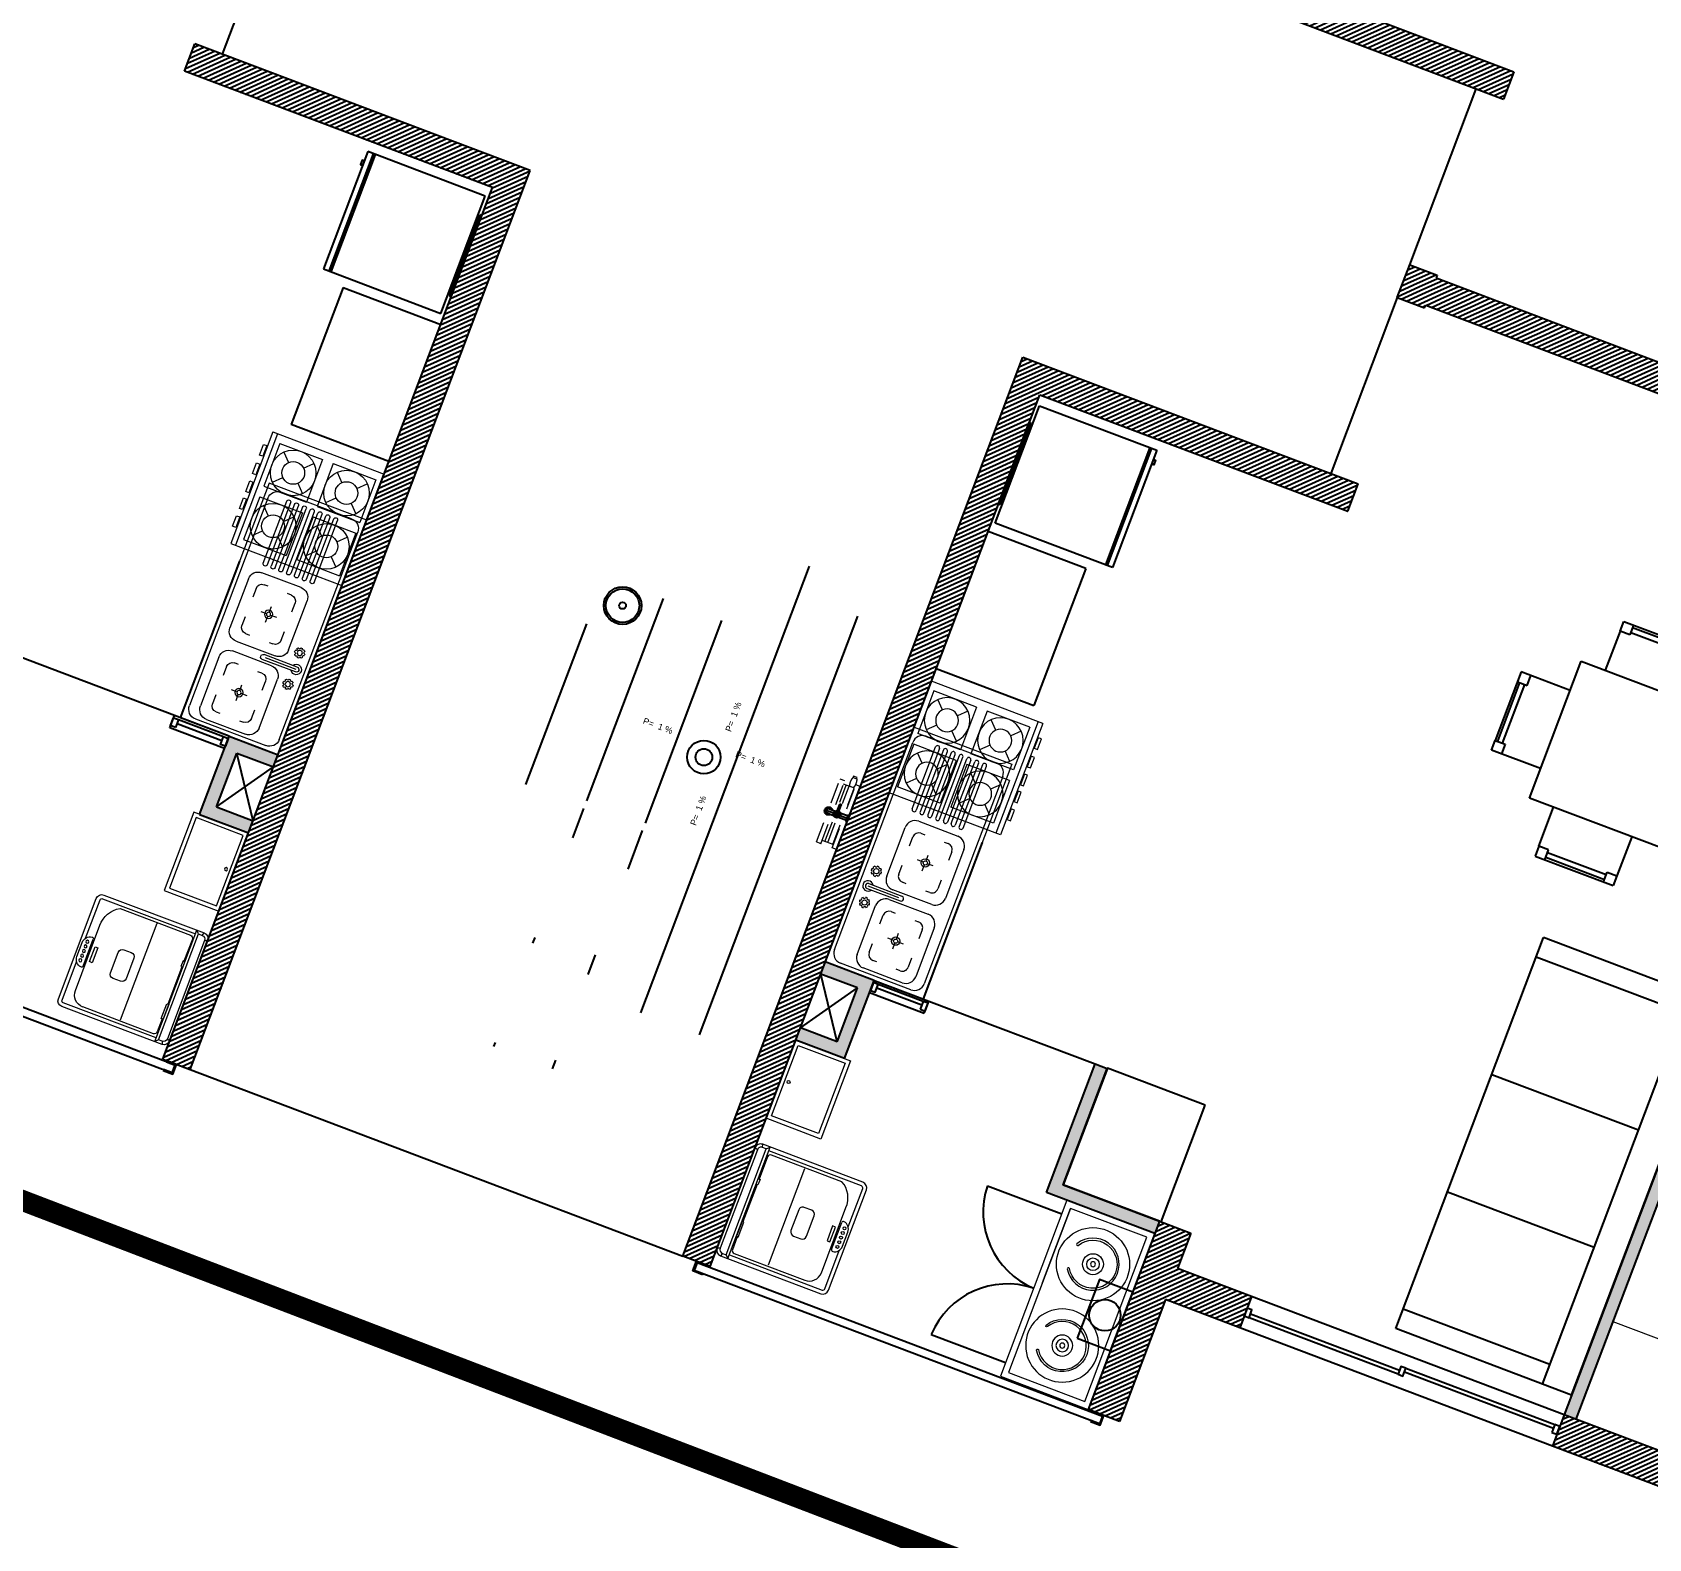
# Model space of a CAD drawing. Extents: x 0 to 346944, y 0 to 6285838.
# Drawn here: x 344150.58 to 344158.31, y 6284423 to 6284430.21 of the extents above; entities that cross this region are included whole.
import ezdxf

# ---------------------------------------------------------------- set-up
doc = ezdxf.new("R2010")
doc.units = 0
doc.header["$LTSCALE"] = 5
for name, pattern in [('DASHDOT', [1, 0.5, -0.25, 0, -0.25]), ('DASHDOTX2', [2, 1, -0.5, 0, -0.5]), ('HIDDEN2', [0.1875, 0.125, -0.0625])]:
    doc.linetypes.add(name, pattern=pattern)
for name, color, linetype in [('25', 2, 'Continuous'), ('PLANTA', 6, 'Continuous'), ('Prosan General Linea Oficial', 6, 'DASHDOTX2'), ('PUNTO-DE-INTERES', 254, 'Continuous')]:
    doc.layers.add(name, color=color, linetype=linetype)
doc.layers.add('76', color=76, linetype='Continuous', lineweight=5)
doc.layers.add('Muebles', color=8, linetype='Continuous', lineweight=15)
doc.styles.add('TITULO', font='', dxfattribs={"height": 0.04})
doc.styles.get('TITULO').set_extended_font_data('Arial Black')
pattern_1 = [(204.0585514, (1762.298906, 162.349461), (0.003883056714, -0.008697556873), [])]

# ---------------------------------------------------------------- blocks, each defined once
blk = doc.blocks.new('cama')
at = {"layer": 'Muebles'}
for p, q in [((42.7996, 33.3667), (42.7846, 33.3517)), ((43.6696, 33.3867), (43.6846, 33.4017)), ((43.6696, 33.3667), (43.6846, 33.3517)), ((42.7846, 32.3517), (43.6846, 33.1017)), ((42.7846, 33.1017), (43.6846, 33.1017)), ((42.9046, 32.1917), (43.6846, 33.1017)), ((42.7846, 32.3517), (42.9046, 32.1917)), ((42.7996, 31.4367), (42.7846, 31.4517)), ((42.7996, 31.4167), (42.7846, 31.4017))]:
    blk.add_line(p, q, dxfattribs=at)
for points in [[(42.7846, 33.4017), (42.0846, 33.4017), (42.0846, 32.9017), (42.7846, 32.9017)], [(42.7846, 33.4017), (43.6846, 33.4017), (43.6846, 33.3517), (42.7846, 33.3517)], [(42.7846, 31.4517), (43.6846, 31.4517), (43.6846, 33.3517), (42.7846, 33.3517)], [(42.7996, 33.3867), (43.6696, 33.3867), (43.6696, 33.3667), (42.7996, 33.3667)], [(42.7846, 31.4017), (43.6846, 31.4017), (43.6846, 31.4517), (42.7846, 31.4517)], [(42.7996, 31.4167), (43.6696, 31.4167), (43.6696, 31.4367), (42.7996, 31.4367)]]:
    blk.add_lwpolyline(points, close=True, dxfattribs=at)
blk = doc.blocks.new('Refrigeradora')
for p, q in [((0.02, 0.325), (0.67, 0.325)), ((0.02, -0.325), (0.02, 0.325)), ((0.63, 0.325), (0.63, -0.325)), ((0.64, 0.325), (0.64, -0.325)), ((0.67, 0.325), (0.67, -0.325)), ((0, -0.225), (0, 0.225)), ((0, 0.225), (0.01, 0.225)), ((0.01, -0.225), (0.01, 0.225)), ((0.01, 0.175), (0.02, 0.175)), ((0, -0.225), (0.01, -0.225)), ((0.01, -0.175), (0.02, -0.175)), ((0.67, -0.325), (0.02, -0.325))]:
    blk.add_line(p, q)
blk.add_lwpolyline([(0.67, 0.274), (0.682, 0.274), (0.682, 0.2485), (0.67, 0.2485)])
blk = doc.blocks.new('cocina')
at = {"layer": 'Muebles'}
for p, q in [((36.971, 32.0011), (36.971, 32.5711)), ((37.5404, 32.5711), (36.971, 32.5711)), ((37.5165, 32.0011), (37.5165, 32.5711)), ((37.5404, 32.0011), (37.5404, 32.5711)), ((37.2165, 32.5315), (36.9983, 32.5315)), ((36.9983, 32.3133), (36.9983, 32.5315)), ((37.0688, 32.461), (37.0303, 32.4996)), ((37.1845, 32.4996), (37.146, 32.461)), ((37.2165, 32.3133), (37.2165, 32.5315)), ((37.271, 32.3133), (37.271, 32.5315)), ((37.4892, 32.5315), (37.271, 32.5315)), ((37.3416, 32.461), (37.303, 32.4996)), ((37.4573, 32.4996), (37.4187, 32.461)), ((37.4892, 32.3133), (37.4892, 32.5315)), ((37.0688, 32.3839), (37.0303, 32.3453)), ((37.1845, 32.3453), (37.146, 32.3839)), ((37.3416, 32.3839), (37.303, 32.3453)), ((37.4573, 32.3453), (37.4187, 32.3839)), ((37.2165, 32.3133), (36.9983, 32.3133)), ((37.2165, 32.2588), (36.9983, 32.2588)), ((36.9983, 32.0406), (36.9983, 32.2588)), ((37.2165, 32.0406), (37.2165, 32.2588)), ((37.4892, 32.3133), (37.271, 32.3133)), ((37.271, 32.0406), (37.271, 32.2588)), ((37.4892, 32.2588), (37.271, 32.2588)), ((37.4892, 32.0406), (37.4892, 32.2588)), ((37.0688, 32.1883), (37.0303, 32.2268)), ((37.1845, 32.2268), (37.146, 32.1883)), ((37.3416, 32.1883), (37.303, 32.2268)), ((37.4573, 32.2268), (37.4187, 32.1883)), ((37.0688, 32.1111), (37.0303, 32.0726)), ((37.1845, 32.0726), (37.146, 32.1111)), ((37.3416, 32.1111), (37.303, 32.0726)), ((37.4573, 32.0726), (37.4187, 32.1111)), ((37.2165, 32.0406), (36.9983, 32.0406)), ((37.4892, 32.0406), (37.271, 32.0406)), ((37.5404, 32.0011), (36.971, 32.0011))]:
    blk.add_line(p, q, dxfattribs=at)
for points in [[(37.5609, 32.4373), (37.5447, 32.4373), (37.5447, 32.4913), (37.5609, 32.4913)], [(37.5609, 32.3455), (37.5447, 32.3455), (37.5447, 32.3995), (37.5609, 32.3995)], [(37.5609, 32.2591), (37.5447, 32.2591), (37.5447, 32.3131), (37.5609, 32.3131)], [(37.5609, 32.1672), (37.5447, 32.1672), (37.5447, 32.2213), (37.5609, 32.2213)], [(37.5609, 32.0727), (37.5447, 32.0727), (37.5447, 32.1267), (37.5609, 32.1267)]]:
    blk.add_lwpolyline(points, close=True, dxfattribs=at)
for centre, radius in [((37.1074, 32.4224), 0.1091), ((37.3801, 32.4224), 0.1091), ((37.1074, 32.4224), 0.0545), ((37.3801, 32.4224), 0.0545), ((37.1074, 32.1497), 0.1091), ((37.3801, 32.1497), 0.1091), ((37.1074, 32.1497), 0.0545), ((37.3801, 32.1497), 0.0545)]:
    blk.add_circle(centre, radius, dxfattribs=at)
blk = doc.blocks.new('GAS')
at = {"layer": 'Muebles', "elevation": -597.625}
blk.add_lwpolyline([(38.2517, 33.8996, 1), (38.2432, 33.9048, -3.596996), (38.2432, 34.0235, 1), (38.2517, 34.0287, 3.596996)], format="xyb", close=True, dxfattribs=at)
at = {"layer": 'Muebles'}
for radius in [0.175, 0.05, 0.03]:
    blk.add_circle((38.1447, 33.9642, -597.625), radius, dxfattribs=at)
blk = doc.blocks.new('nicho gas')
at = {"layer": 'Muebles'}
for q in [(38.3429, 34.1534), (38.3429, 33.3134)]:
    blk.add_line((38.3429, 33.7734), q, dxfattribs=at)
for points in [[(37.9229, 34.1834), (38.3729, 34.1834), (38.3729, 33.2834), (37.9229, 33.2834)], [(37.9529, 34.1534), (38.3429, 34.1534), (38.3429, 33.3134), (37.9529, 33.3134)]]:
    blk.add_lwpolyline(points, close=True, dxfattribs=at)
for centre in [(38.1479, 33.9414), (38.1479, 33.5254)]:
    blk.add_circle(centre, 0.012, dxfattribs=at)
at = {"layer": 'Muebles', "xscale": -1, "rotation": 180}
blk.add_blockref('GAS', (0.0032, 67.9055, 597.625), dxfattribs=at)
at = {"layer": 'Muebles'}
blk.add_blockref('GAS', (0.0032, -0.4387, 597.625), dxfattribs=at)
blk = doc.blocks.new('lavadora')
at = {"layer": 'Muebles'}
for p, q in [((3364.2602, 1647.8095), (3364.2602, 1647.2965)), ((3364.2792, 1647.8095), (3364.2792, 1647.6126)), ((3364.8017, 1647.838), (3364.2887, 1647.838)), ((3364.7637, 1647.819), (3364.2887, 1647.819)), ((3364.7447, 1647.8047), (3364.3837, 1647.8047)), ((3364.5728, 1647.306), (3364.5728, 1647.8)), ((3364.7637, 1647.838), (3364.7637, 1647.268)), ((3364.7779, 1647.8237), (3364.7637, 1647.838)), ((3364.7779, 1647.8237), (3364.7779, 1647.2822)), ((3364.7969, 1647.8237), (3364.7779, 1647.8237)), ((3364.7969, 1647.8237), (3364.8017, 1647.838)), ((3364.8159, 1647.8047), (3364.8302, 1647.8095)), ((3364.8159, 1647.3012), (3364.8159, 1647.8047)), ((3364.8302, 1647.2965), (3364.8302, 1647.8095)), ((3364.3219, 1647.743), (3364.3219, 1647.4102)), ((3364.7542, 1647.724), (3364.7542, 1647.6477)), ((3364.7637, 1647.724), (3364.7542, 1647.724)), ((3364.7589, 1647.724), (3364.7589, 1647.7905)), ((3364.7637, 1647.6477), (3364.7637, 1647.724)), ((3364.7542, 1647.6477), (3364.7637, 1647.6477)), ((3364.7589, 1647.4577), (3364.7589, 1647.6477)), ((3364.2716, 1647.5888), (3364.2716, 1647.5166)), ((3364.3153, 1647.6218), (3364.3153, 1647.4837)), ((3364.3362, 1647.5907), (3364.3362, 1647.5147)), ((3364.3504, 1647.5907), (3364.3362, 1647.5907)), ((3364.3504, 1647.5147), (3364.3504, 1647.5907)), ((3364.4497, 1647.605), (3364.4497, 1647.5005)), ((3364.5086, 1647.6259), (3364.4706, 1647.6259)), ((3364.5295, 1647.5005), (3364.5295, 1647.605)), ((3364.2792, 1647.4929), (3364.2792, 1647.2965)), ((3364.3362, 1647.5147), (3364.3504, 1647.5147)), ((3364.4706, 1647.4796), (3364.5086, 1647.4796)), ((3364.7542, 1647.4292), (3364.7542, 1647.4577)), ((3364.7542, 1647.4577), (3364.7637, 1647.4577)), ((3364.7637, 1647.4292), (3364.7542, 1647.4292)), ((3364.7589, 1647.3155), (3364.7589, 1647.4292)), ((3364.7637, 1647.4577), (3364.7637, 1647.4292)), ((3364.2887, 1647.287), (3364.7637, 1647.287)), ((3364.2887, 1647.268), (3364.8017, 1647.268)), ((3364.3837, 1647.3012), (3364.7447, 1647.3012)), ((3364.7779, 1647.2822), (3364.7637, 1647.268)), ((3364.7779, 1647.2822), (3364.7969, 1647.2822)), ((3364.7969, 1647.2822), (3364.8017, 1647.268)), ((3364.8159, 1647.3012), (3364.8302, 1647.2965))]:
    blk.add_line(p, q, dxfattribs=at)
for centre in [(3364.2934, 1647.6002), (3364.2934, 1647.5765), (3364.2934, 1647.5527), (3364.2934, 1647.529), (3364.2934, 1647.5052)]:
    blk.add_circle(centre, 0.00713, dxfattribs=at)
for centre, radius, start, end in [((3364.2887, 1647.8095), 0.0285, 90, 180), ((3364.2887, 1647.8095), 0.0095, 90, 180), ((3364.3837, 1647.743), 0.0618, 90, 180), ((3364.7447, 1647.7905), 0.0143, 0, 90), ((3364.7969, 1647.8047), 0.019, 0, 90), ((3364.8017, 1647.8095), 0.0285, 0, 90), ((3364.3124, 1647.5888), 0.0408, 98.21321, 180), ((3364.3077, 1647.6218), 0.0076, 0, 98.21321), ((3364.4706, 1647.605), 0.0209, 90, 180), ((3364.5086, 1647.605), 0.0209, 0, 90), ((3364.3124, 1647.5166), 0.0408, 180, 261.78679), ((3364.3077, 1647.4837), 0.0076, 261.78679, 0), ((3364.4706, 1647.5005), 0.0209, 180, 270), ((3364.5086, 1647.5005), 0.0209, 270, 0), ((3364.4393, 1647.4048), 0.1176, 177.32053, 241.72975), ((3364.2887, 1647.2965), 0.0285, 180, 270), ((3364.2887, 1647.2965), 0.0095, 180, 270), ((3364.7447, 1647.3155), 0.0143, 270, 0), ((3364.7969, 1647.3012), 0.019, 270, 0), ((3364.8017, 1647.2965), 0.0285, 270, 0)]:
    blk.add_arc(centre, radius, start, end, dxfattribs=at)
blk = doc.blocks.new('lavamopa')
at = {"layer": 'Muebles', "elevation": 601.4878}
for points in [[(39.4163, 32.9535), (39.8163, 32.9535), (39.8163, 32.6735), (39.4163, 32.6735)], [(39.4363, 32.9335), (39.7963, 32.9335), (39.7963, 32.6935), (39.4363, 32.6935)]]:
    blk.add_lwpolyline(points, close=True, dxfattribs=at)
at = {"layer": 'Muebles'}
blk.add_circle((39.6163, 32.7124, 601.4878), 0.00735, dxfattribs=at)
blk = doc.blocks.new('Lava Plato')
at = {"layer": 'Muebles'}
for p, q in [((3364.3268, 1648.6459), (3364.6868, 1648.6459)), ((3364.2768, 1647.5359), (3364.2768, 1648.5959)), ((3364.3868, 1648.2975), (3364.3868, 1648.614)), ((3364.4068, 1648.614), (3364.4068, 1648.2975)), ((3364.4268, 1648.614), (3364.4268, 1648.2975)), ((3364.4468, 1648.2975), (3364.4468, 1648.614)), ((3364.4668, 1648.614), (3364.4668, 1648.2975)), ((3364.4868, 1648.2975), (3364.4868, 1648.614)), ((3364.5068, 1648.614), (3364.5068, 1648.2975)), ((3364.5268, 1648.2975), (3364.5268, 1648.614)), ((3364.5468, 1648.2975), (3364.5468, 1648.614)), ((3364.5668, 1648.614), (3364.5668, 1648.2975)), ((3364.5868, 1648.2975), (3364.5868, 1648.614)), ((3364.6068, 1648.614), (3364.6068, 1648.2975)), ((3364.6268, 1648.614), (3364.6268, 1648.2975)), ((3364.6468, 1648.2975), (3364.6468, 1648.614)), ((3364.7368, 1648.5959), (3364.7368, 1647.5359)), ((3364.3868, 1647.9527), (3364.3868, 1648.2027)), ((3364.4368, 1648.2527), (3364.6368, 1648.2527)), ((3364.4668, 1648.2027), (3364.4868, 1648.2027)), ((3364.5868, 1648.2027), (3364.6068, 1648.2027)), ((3364.6868, 1648.2027), (3364.6868, 1647.9527)), ((3364.4368, 1648.1277), (3364.4368, 1648.1727)), ((3364.5368, 1648.0877), (3364.5368, 1648.1177)), ((3364.6368, 1648.1727), (3364.6368, 1648.1277)), ((3364.4368, 1647.9827), (3364.4368, 1648.0277)), ((3364.5268, 1648.0777), (3364.4968, 1648.0777)), ((3364.5368, 1648.0377), (3364.5368, 1648.0677)), ((3364.5768, 1648.0777), (3364.5468, 1648.0777)), ((3364.6368, 1648.0277), (3364.6368, 1647.9827)), ((3364.4868, 1647.9527), (3364.4668, 1647.9527)), ((3364.6068, 1647.9527), (3364.5868, 1647.9527)), ((3364.3193, 1647.8902), (3364.4886, 1647.8902)), ((3364.3193, 1647.8777), (3364.4761, 1647.8777)), ((3364.6368, 1647.9027), (3364.4368, 1647.9027)), ((3364.3193, 1647.8652), (3364.4886, 1647.8652)), ((3364.3868, 1647.5527), (3364.3868, 1647.8027)), ((3364.4368, 1647.8527), (3364.6368, 1647.8527)), ((3364.4668, 1647.8027), (3364.4868, 1647.8027)), ((3364.5868, 1647.8027), (3364.6068, 1647.8027)), ((3364.6868, 1647.8027), (3364.6868, 1647.5527)), ((3364.4368, 1647.7277), (3364.4368, 1647.7727)), ((3364.5368, 1647.6877), (3364.5368, 1647.7177)), ((3364.6368, 1647.7727), (3364.6368, 1647.7277)), ((3364.5268, 1647.6777), (3364.4968, 1647.6777)), ((3364.5368, 1647.6377), (3364.5368, 1647.6677)), ((3364.5768, 1647.6777), (3364.5468, 1647.6777)), ((3364.4368, 1647.5827), (3364.4368, 1647.6277)), ((3364.6368, 1647.6277), (3364.6368, 1647.5827)), ((3364.6868, 1647.4859), (3364.3268, 1647.4859)), ((3364.6368, 1647.5027), (3364.4368, 1647.5027)), ((3364.4868, 1647.5527), (3364.4668, 1647.5527)), ((3364.6068, 1647.5527), (3364.5868, 1647.5527))]:
    blk.add_line(p, q, dxfattribs=at)
blk.add_lwpolyline([(3364.2568, 1648.6659), (3364.7568, 1648.6659), (3364.7568, 1647.4659), (3364.2568, 1647.4659)], close=True, dxfattribs=at)
for centre, radius in [((3364.5368, 1648.0777), 0.02), ((3364.5368, 1648.0777), 0.01), ((3364.3318, 1647.9577), 0.0125), ((3364.3318, 1647.7977), 0.0125), ((3364.5368, 1647.6777), 0.02), ((3364.5368, 1647.6777), 0.01)]:
    blk.add_circle(centre, radius, dxfattribs=at)
for centre, radius, start, end in [((3364.3268, 1648.5959), 0.05, 90, 180), ((3364.6868, 1648.5959), 0.05, 0, 90), ((3364.3968, 1648.614), 0.01, 90, 180), ((3364.3968, 1648.614), 0.01, 0, 90), ((3364.4368, 1648.614), 0.01, 90, 180), ((3364.4368, 1648.614), 0.01, 0, 90), ((3364.4768, 1648.614), 0.01, 90, 180), ((3364.4768, 1648.614), 0.01, 0, 90), ((3364.5168, 1648.614), 0.01, 90, 180), ((3364.5168, 1648.614), 0.01, 0, 90), ((3364.5568, 1648.614), 0.01, 90, 180), ((3364.5568, 1648.614), 0.01, 0, 90), ((3364.5968, 1648.614), 0.01, 90, 180), ((3364.5968, 1648.614), 0.01, 0, 90), ((3364.6368, 1648.614), 0.01, 90, 180), ((3364.6368, 1648.614), 0.01, 0, 90), ((3364.3968, 1648.2975), 0.01, 180, 270), ((3364.3968, 1648.2975), 0.01, 270, 0), ((3364.4368, 1648.2975), 0.01, 180, 270), ((3364.4368, 1648.2975), 0.01, 270, 0), ((3364.4768, 1648.2975), 0.01, 180, 270), ((3364.4768, 1648.2975), 0.01, 270, 0), ((3364.5168, 1648.2975), 0.01, 180, 270), ((3364.5168, 1648.2975), 0.01, 270, 0), ((3364.5568, 1648.2975), 0.01, 180, 270), ((3364.5568, 1648.2975), 0.01, 270, 0), ((3364.5968, 1648.2975), 0.01, 180, 270), ((3364.5968, 1648.2975), 0.01, 270, 0), ((3364.6368, 1648.2975), 0.01, 180, 270), ((3364.6368, 1648.2975), 0.01, 270, 0), ((3364.4368, 1648.2027), 0.05, 90, 180), ((3364.4668, 1648.1727), 0.03, 90, 180), ((3364.6068, 1648.1727), 0.03, 0, 90), ((3364.6368, 1648.2027), 0.05, 0, 90), ((3364.3318, 1647.9577), 0.025, 170.79311, 189.2069), ((3364.3078, 1647.9677), 0.00598, 263.5191, 51.4809), ((3364.3078, 1647.9478), 0.00598, 308.5191, 96.4809), ((3364.3318, 1647.9577), 0.025, 125.79311, 144.2069), ((3364.3218, 1647.9817), 0.00598, 218.5191, 6.4809), ((3364.3318, 1647.9577), 0.025, 80.79311, 99.2069), ((3364.3417, 1647.9817), 0.00598, 173.5191, 321.4809), ((3364.3318, 1647.9577), 0.025, 35.79311, 54.2069), ((3364.3558, 1647.9677), 0.00598, 128.5191, 276.4809), ((3364.3558, 1647.9478), 0.00598, 83.5191, 231.4809), ((3364.3318, 1647.9577), 0.025, 350.79311, 9.2069), ((3364.4368, 1647.9527), 0.05, 180, 270), ((3364.4668, 1647.9827), 0.03, 180, 270), ((3364.6068, 1647.9827), 0.03, 270, 0), ((3364.6368, 1647.9527), 0.05, 270, 0), ((3364.3193, 1647.8777), 0.025, 30, 330), ((3364.3193, 1647.8777), 0.0125, 90, 270), ((3364.3318, 1647.9577), 0.025, 215.79311, 234.2069), ((3364.3218, 1647.9337), 0.00598, 353.5191, 141.4809), ((3364.3318, 1647.9577), 0.025, 260.79311, 279.2069), ((3364.3417, 1647.9337), 0.00598, 38.5191, 186.4809), ((3364.3318, 1647.9577), 0.025, 305.79311, 324.2069), ((3364.4886, 1647.8777), 0.0125, 270, 90), ((3364.3318, 1647.7977), 0.025, 170.79311, 189.2069), ((3364.3078, 1647.8077), 0.00598, 263.5191, 51.4809), ((3364.3078, 1647.7878), 0.00598, 308.5191, 96.4809), ((3364.3318, 1647.7977), 0.025, 125.79311, 144.2069), ((3364.3218, 1647.8217), 0.00598, 218.5191, 6.4809), ((3364.3318, 1647.7977), 0.025, 80.79311, 99.2069), ((3364.3417, 1647.8217), 0.00598, 173.5191, 321.4809), ((3364.3318, 1647.7977), 0.025, 35.79311, 54.2069), ((3364.3558, 1647.8077), 0.00598, 128.5191, 276.4809), ((3364.3558, 1647.7878), 0.00598, 83.5191, 231.4809), ((3364.3318, 1647.7977), 0.025, 350.79311, 9.2069), ((3364.4368, 1647.8027), 0.05, 90, 180), ((3364.4668, 1647.7727), 0.03, 90, 180), ((3364.6068, 1647.7727), 0.03, 0, 90), ((3364.6368, 1647.8027), 0.05, 0, 90), ((3364.3318, 1647.7977), 0.025, 215.79311, 234.2069), ((3364.3218, 1647.7737), 0.00598, 353.5191, 141.4809), ((3364.3318, 1647.7977), 0.025, 260.79311, 279.2069), ((3364.3417, 1647.7737), 0.00598, 38.5191, 186.4809), ((3364.3318, 1647.7977), 0.025, 305.79311, 324.2069), ((3364.4668, 1647.5827), 0.03, 180, 270), ((3364.6068, 1647.5827), 0.03, 270, 0), ((3364.3268, 1647.5359), 0.05, 180, 270), ((3364.4368, 1647.5527), 0.05, 180, 270), ((3364.6368, 1647.5527), 0.05, 270, 0), ((3364.6868, 1647.5359), 0.05, 270, 0)]:
    blk.add_arc(centre, radius, start, end, dxfattribs=at)
blk = doc.blocks.new('L')
at = {"color": 8}
for p, q in [((-0.1074, 0), (-0.07, 0)), ((-0.0961, 0.0113), (-0.0656, 0.0113)), ((-0.0532, 0), (-0.0658, 0)), ((-0.0569, 0.0027), (-0.0569, -0.048)), ((-0.0532, 0.0065), (-0.0532, 0.0065)), ((-0.0532, 0), (-0.0405, 0)), ((-0.0494, 0.0027), (-0.0494, -0.048)), ((-0.0407, 0.0113), (0, 0.0113)), ((-0.0364, 0), (0, 0)), ((0, 0), (0, 0.019)), ((0, 0.019), (0.0049, 0.019)), ((0, 0), (0, -0.019)), ((0.0049, 0.019), (0.0049, 0)), ((0.0049, -0.019), (0.0049, 0)), ((-0.0961, -0.0113), (-0.0656, -0.0113)), ((-0.0532, -0.0518), (-0.0532, -0.0518)), ((-0.0407, -0.0113), (0, -0.0113)), ((0, -0.019), (0.0049, -0.019))]:
    blk.add_line(p, q, dxfattribs=at)
for centre, radius, start, end in [((-0.0961, 0), 0.0189, 36.8699, 323.1301), ((-0.0961, 0), 0.0151, 48.59038, 311.40962), ((-0.0961, 0), 0.0113, 90, 270), ((-0.0532, 0), 0.0168, 282.97815, 257.02185), ((-0.0532, 0), 0.0117, 288.77171, 251.22829), ((-0.0532, 0.0027), 0.00377, 90, 180), ((-0.0532, 0.0027), 0.00377, 360, 90), ((-0.0532, -0.048), 0.00377, 180, 270), ((-0.0532, -0.048), 0.00377, 270, 360)]:
    blk.add_arc(centre, radius, start, end, dxfattribs=at)
blk = doc.blocks.new('A$C06A264A9')
at = {"layer": '76', "color": 8, "linetype": 'HIDDEN2', "ltscale": 0.01}
for p, q in [((0.0299, 0.1027), (0.0299, 0.0799)), ((0.0299, 0.0799), (0.352, 0.0799)), ((0.047, 0.0799), (0.047, 0.0228)), ((0.047, 0.078), (0.3349, 0.078)), ((0.3349, 0.0799), (0.3349, 0.0228)), ((0.3349, 0.0793), (0.3349, 0.0624)), ((0.352, 0.1027), (0.352, 0.0799)), ((0.0299, 0.0228), (0.0299, 0)), ((0.0299, 0.0228), (0.352, 0.0228)), ((0.0299, 0), (0.352, 0)), ((0.047, 0.0513), (0.3349, 0.0513)), ((0.047, 0.0371), (0.3349, 0.0371)), ((0.352, 0.0228), (0.352, 0)), ((0.3796, 0.0736), (0.3796, 0.0546))]:
    blk.add_line(p, q, dxfattribs=at)
for points in [[(0.3349, 0.0727, -0.032394), (0.3374, 0.074, -0.061522), (0.3462, 0.0769, -0.047795), (0.3581, 0.078, -0.047795)], [(0.3581, 0.078, -0.047795), (0.3699, 0.0769, -0.061522), (0.3787, 0.074, -0.014601), (0.3798, 0.0735, -0.183437)], [(0.3785, 0.0546, -0.059976), (0.3699, 0.0519, -0.047795), (0.3581, 0.0507, -0.047795), (0.3462, 0.0519, -0.061522), (0.3374, 0.0547, -0.025874), (0.3349, 0.0558, -0.183437)]]:
    blk.add_lwpolyline(points, format="xyb", dxfattribs=at)
blk.add_lwpolyline([(0.3798, 0.0735), (0.3877, 0.0735), (0.3877, 0.0546), (0.3785, 0.0546)], dxfattribs=at)
at = {"layer": '25', "color": 8, "rotation": 89.99999923757012}
blk.add_blockref('L', (0.1891, 0.0978), dxfattribs=at)
blk = doc.blocks.new('PLANTA 2')
at = {"layer": 'PUNTO-DE-INTERES'}
h = blk.add_hatch(dxfattribs=at)
h.set_pattern_fill('LINE', color=256, scale=0.003, angle=204.0586)
h.set_pattern_definition(pattern_1)
h.paths.add_polyline_path([(-17.2802, -2.1525), (-18.1018, -4.2993), (-17.3006, -4.6059), (-17.2756, -4.5405), (-18.0114, -4.259), (-17.2148, -2.1775)])
h.paths.add_polyline_path([(-16.2366, -2.5518), (-16.3479, -2.8425), (-16.1709, -2.9102), (-16.1995, -2.9849), (-16.3765, -2.9172), (-16.4087, -3.0013), (-16.4834, -2.9727), (-16.3114, -2.5232)])
h.paths.add_polyline_path([(-15.4237, -3.1961), (-15.1155, -3.3141), (-15.1441, -3.3888), (-15.4523, -3.2708)])
h.paths.add_polyline_path([(-14.6486, -3.4928), (-14.317, -3.6196), (-14.3456, -3.6944), (-14.6772, -3.5675)])
h.paths.add_polyline_path([(-12.2764, -4.4006), (-12.3797, -4.4468), (-12.8838, -5.764), (-12.8091, -5.7926)])
h.paths.add_polyline_path([(-13.3603, -4.0714), (-13.3317, -3.9967), (-13.8501, -3.7984), (-13.8786, -3.8731)])
h.paths.add_polyline_path([(-12.5846, -4.2826), (-12.6131, -4.3574), (-12.3797, -4.4467), (-12.2766, -4.4005)])
h.paths.add_polyline_path([(-17.5418, -5.0404), (-12.8777, -6.8253), (-12.4956, -5.8269), (-12.5703, -5.7983), (-12.9399, -6.764), (-17.4639, -5.0327), (-17.4614, -5.0262), (-17.5268, -5.0012)])
h = blk.add_hatch(dxfattribs=at)
h.set_pattern_fill('LINE', color=256, scale=0.003, angle=384.0586)
h.set_pattern_definition([(24.0585514, (-1774.248965, -181.283302), (-0.003883056714, 0.008697556873), [])])
h.paths.add_polyline_path([(-20.4518, -6.9148), (-19.6303, -4.768), (-20.4315, -4.4614), (-20.4565, -4.5267), (-19.7207, -4.8083), (-20.5172, -6.8898)])
h.paths.add_polyline_path([(-21.4954, -6.5155), (-21.3842, -6.2248), (-21.5611, -6.1571), (-21.5325, -6.0824), (-21.3556, -6.1501), (-21.3234, -6.066), (-21.2487, -6.0946), (-21.4207, -6.5441)])
h.paths.add_polyline_path([(-22.3083, -5.8712), (-22.6165, -5.7532), (-22.5879, -5.6785), (-22.2797, -5.7965)])
h.paths.add_polyline_path([(-23.0835, -5.5745), (-23.415, -5.4476), (-23.3864, -5.3729), (-23.0549, -5.4998)])
h.paths.add_polyline_path([(-23.882, -5.2689), (-24.9887, -4.8454), (-24.9601, -4.7707), (-23.8534, -5.1942)])
h.paths.add_polyline_path([(-25.277, -4.1997), (-25.2023, -4.2283), (-24.8483, -3.3032), (-24.923, -3.2746)])
h.paths.add_polyline_path([(-20.1902, -4.0269), (-24.8543, -2.242), (-25.2364, -3.2403), (-25.1617, -3.2689), (-24.7921, -2.3032), (-20.2681, -4.0345), (-20.2706, -4.0411), (-20.2052, -4.0661)])
h = blk.add_hatch(dxfattribs=at)
h.set_pattern_fill('JIS_STN_2.5', color=256, scale=0.0075, angle=339.0586)
h.set_pattern_definition([(24.0585514, (-1774.248965, -181.283302), (-0.00764381243, 0.01712117495), []), (24.0585514, (-1774.236602, -181.288034), (-0.00764381243, 0.01712117495), [0.009, -0.00375])])
h.paths.add_polyline_path([(-20.3104, -6.3493), (-20.4271, -6.3047), (-20.3556, -6.1179), (-20.2389, -6.1626), (-20.2501, -6.1917), (-20.3376, -6.1582), (-20.3868, -6.2866), (-20.2992, -6.3202)])
h.paths.add_polyline_path([(-20.9125, -5.9048), (-21.0188, -6.1826), (-21.2487, -6.0946), (-21.2598, -6.1238), (-21.0008, -6.2229), (-20.8833, -5.9159)])
h.paths.add_polyline_path([(-21.6108, -3.9645), (-21.5827, -3.9753), (-22.2797, -5.7965), (-22.3077, -5.7857)])
h.paths.add_polyline_path([(-21.9647, -3.8403), (-22.3897, -3.6777), (-22.5005, -3.9672), (-22.2203, -4.0744), (-22.399, -4.5414), (-22.6792, -4.4342), (-23.0829, -5.4891), (-23.0549, -5.4998), (-22.6619, -4.4729), (-22.3817, -4.5802), (-22.1816, -4.0572), (-22.4617, -3.9499), (-22.3724, -3.7164), (-21.9755, -3.8683)])
h.paths.add_polyline_path([(-24.1383, -5.0852), (-23.4451, -3.2738), (-22.7633, -3.5347), (-22.774, -3.5627), (-23.4278, -3.3126), (-24.1102, -5.0959)])
h.paths.add_polyline_path([(-24.8594, -3.3324), (-24.5781, -3.4401), (-24.4351, -3.0666), (-23.8806, -3.2788), (-23.9878, -3.559), (-23.9598, -3.5697), (-23.8414, -3.2603), (-24.4531, -3.0262), (-24.5961, -3.3997), (-24.8483, -3.3032)])
h.paths.add_polyline_path([(-24.5411, -2.3993), (-24.5657, -2.4635), (-24.8167, -2.3674), (-24.8279, -2.3966), (-24.5477, -2.5039), (-24.512, -2.4105)])
h.paths.add_polyline_path([(-23.7354, -2.8993), (-23.7074, -2.91), (-23.6434, -2.7429), (-23.6714, -2.7321)])
h = blk.add_hatch(dxfattribs=at)
h.set_pattern_fill('LINE', color=256, scale=0.003, angle=204.0586)
h.set_pattern_definition(pattern_1)
h.paths.add_polyline_path([(-19.2751, -7.3652), (-18.4535, -5.2183), (-17.6523, -5.5249), (-17.6773, -5.5903), (-18.4131, -5.3087), (-19.2097, -7.3902)])
h.paths.add_polyline_path([(-18.2315, -7.7645), (-18.1203, -7.4739), (-17.9433, -7.5416), (-17.9147, -7.4669), (-18.0917, -7.3992), (-18.0595, -7.3151), (-18.1342, -7.2865), (-18.3062, -7.7359)])
h.paths.add_polyline_path([(-17.1962, -7.8275), (-16.888, -7.9455), (-16.8594, -7.8708), (-17.1676, -7.7528)])
h.paths.add_polyline_path([(-16.421, -8.1242), (-16.0894, -8.2511), (-16.0608, -8.1764), (-16.3924, -8.0495)])
h.paths.add_polyline_path([(-14.0488, -9.032), (-14.0949, -8.9286), (-13.5908, -7.6114), (-13.516, -7.64)])
h.paths.add_polyline_path([(-15.0755, -8.5534), (-15.1041, -8.6282), (-15.6225, -8.4298), (-15.5939, -8.3551)])
h.paths.add_polyline_path([(-14.357, -8.9141), (-14.3284, -8.8394), (-14.0949, -8.9287), (-14.049, -9.032)])
h.paths.add_polyline_path([(-17.5418, -5.0404), (-12.8777, -6.8253), (-13.2598, -7.8237), (-13.3345, -7.7951), (-12.9649, -6.8294), (-17.4889, -5.0981), (-17.4914, -5.1046), (-17.5568, -5.0796)])
h = blk.add_hatch(dxfattribs=at)
h.set_pattern_fill('JIS_STN_2.5', color=256, scale=0.0075, angle=159.0586)
h.set_pattern_definition([(204.0585514, (1762.298906, 162.349461), (0.00764381243, -0.01712117495), []), (204.0585514, (1762.286543, 162.354192), (0.00764381243, -0.01712117495), [0.009, -0.00375])])
h.paths.add_polyline_path([(-19.0029, -6.8497), (-18.8861, -6.8944), (-18.8146, -6.7076), (-18.9314, -6.6629), (-18.9425, -6.6921), (-18.855, -6.7256), (-18.9041, -6.854), (-18.9917, -6.8205)])
h.paths.add_polyline_path([(-18.2578, -6.9207), (-18.3641, -7.1985), (-18.1342, -7.2865), (-18.1454, -7.3157), (-18.4044, -7.2165), (-18.287, -6.9095)])
h.paths.add_polyline_path([(-16.4426, -5.9424), (-16.4706, -5.9316), (-17.1676, -7.7528), (-17.1396, -7.7636)])
h.paths.add_polyline_path([(-16.0961, -6.0862), (-15.6712, -6.2488), (-15.782, -6.5383), (-16.0622, -6.4311), (-16.2409, -6.8981), (-15.9607, -7.0053), (-16.3644, -8.0602), (-16.3924, -8.0495), (-15.9994, -7.0226), (-16.2796, -6.9154), (-16.0795, -6.3924), (-15.7993, -6.4996), (-15.7099, -6.2661), (-16.1068, -6.1142)])
h.paths.add_polyline_path([(-15.309, -8.4641), (-14.6158, -6.6527), (-15.2976, -6.3918), (-15.3083, -6.4198), (-14.6546, -6.67), (-15.337, -8.4534)])
h.paths.add_polyline_path([(-13.6019, -7.6406), (-13.8833, -7.5329), (-13.7403, -7.1594), (-14.2948, -6.9472), (-14.4021, -7.2274), (-14.4301, -7.2166), (-14.3117, -6.9072), (-13.7, -7.1413), (-13.8429, -7.5149), (-13.5908, -7.6114)])
h.paths.add_polyline_path([(-13.2159, -6.7334), (-13.2405, -6.7976), (-12.9895, -6.8936), (-13.0007, -6.9228), (-13.2809, -6.8156), (-13.2451, -6.7222)])
h.paths.add_polyline_path([(-14.1496, -6.5677), (-14.1777, -6.557), (-14.1137, -6.3898), (-14.0856, -6.4005)])
for p, q in [((-20.2052, -4.0661), (-20.3661, -4.4864)), ((-18.0114, -4.259), (-17.2756, -4.5405)), ((-18.1018, -4.2993), (-17.3006, -4.6059)), ((-20.4565, -4.5267), (-20.4315, -4.4614)), ((-19.6303, -4.768), (-20.4315, -4.4614)), ((-19.7207, -4.8083), (-20.4565, -4.5267)), ((-17.2756, -4.5405), (-17.3006, -4.6059)), ((-17.5268, -5.0012), (-17.366, -4.5809)), ((-20.4518, -6.9148), (-19.6303, -4.768)), ((-20.5172, -6.8898), (-19.7207, -4.8083)), ((-17.5568, -5.0796), (-17.5268, -5.0012)), ((-17.5268, -5.0012), (-17.4614, -5.0262)), ((-17.4614, -5.0262), (-17.4639, -5.0327)), ((-17.4639, -5.0327), (-12.9399, -6.764)), ((-17.5568, -5.0796), (-17.7177, -5.4999)), ((-17.5568, -5.0796), (-17.4914, -5.1046)), ((-17.4914, -5.1046), (-17.4889, -5.0981)), ((-17.4889, -5.0981), (-12.9649, -6.8294)), ((-19.2751, -7.3652), (-18.4535, -5.2183)), ((-18.4535, -5.2183), (-17.6523, -5.5249)), ((-19.2097, -7.3902), (-18.4131, -5.3087)), ((-18.4131, -5.3087), (-17.6773, -5.5903)), ((-17.6773, -5.5903), (-17.6523, -5.5249)), ((-19.3734, -6.7829), (-18.9653, -5.7163)), ((-19.5006, -6.2757), (-19.3156, -5.7924)), ((-19.2333, -6.8365), (-18.8507, -5.8365)), ((-19.646, -6.2361), (-19.4991, -5.8521)), ((-19.3605, -6.3293), (-19.1755, -5.846)), ((-17.0268, -5.8794), (-17.0178, -5.8561)), ((-17.0178, -5.8561), (-16.8544, -5.9186)), ((-16.9945, -5.865), (-17.0034, -5.8883)), ((-16.9967, -5.8708), (-16.8566, -5.9244)), ((-20.4864, -6.0678), (-20.8833, -5.9159)), ((-17.0268, -5.8794), (-17.0625, -5.9728)), ((-17.0034, -5.8883), (-17.0268, -5.8794)), ((-17.0012, -5.8825), (-16.8611, -5.9361)), ((-17.2454, -6.2776), (-17.1203, -5.9507)), ((-16.4706, -5.9316), (-17.1676, -7.7528)), ((-16.4426, -5.9424), (-17.1396, -7.7636)), ((-17.1203, -5.9507), (-16.56, -6.1651)), ((-17.2639, -5.976), (-17.3264, -6.1395)), ((-17.1471, -6.0207), (-17.2639, -5.976)), ((-17.2495, -6.0083), (-17.2405, -5.985)), ((-17.3206, -6.1417), (-17.267, -6.0016)), ((-17.3089, -6.1462), (-17.2553, -6.0061)), ((-17.2728, -5.9994), (-17.2495, -6.0083)), ((-20.4976, -6.097), (-20.4864, -6.0678)), ((-20.3556, -6.1179), (-20.4864, -6.0678)), ((-20.3668, -6.1471), (-20.4976, -6.097)), ((-20.4271, -6.3047), (-20.3556, -6.1179)), ((-20.3556, -6.1179), (-20.2389, -6.1626)), ((-17.3354, -6.1628), (-17.3264, -6.1395)), ((-17.3264, -6.1395), (-17.3031, -6.1484)), ((-17.3031, -6.1484), (-17.312, -6.1718)), ((-20.3868, -6.2866), (-20.3376, -6.1582)), ((-20.3376, -6.1582), (-20.2501, -6.1917)), ((-20.2992, -6.3202), (-20.3376, -6.1582)), ((-17.2186, -6.2075), (-17.3354, -6.1628)), ((-20.3868, -6.2866), (-20.2501, -6.1917)), ((-20.3868, -6.2866), (-20.2992, -6.3202)), ((-19.5345, -6.3644), (-19.5075, -6.2938)), ((-16.6851, -6.492), (-17.2454, -6.2776)), ((-17.2234, -6.3931), (-17.1876, -6.2997)), ((-20.4271, -6.3047), (-20.3104, -6.3493)), ((-19.4026, -6.4395), (-19.3674, -6.3474)), ((-17.0008, -6.3712), (-17.0366, -6.4646)), ((-17.2234, -6.3931), (-17.2323, -6.4164)), ((-17.2323, -6.4164), (-17.0455, -6.4879)), ((-17.2, -6.402), (-17.2234, -6.3931)), ((-17.2089, -6.4254), (-17.2, -6.402)), ((-17.2067, -6.4195), (-17.0666, -6.4731)), ((-17.2022, -6.4078), (-17.0621, -6.4615)), ((-17.0688, -6.479), (-17.0599, -6.4556)), ((-17.0599, -6.4556), (-17.0366, -6.4646)), ((-17.0366, -6.4646), (-17.0455, -6.4879)), ((-19.6307, -6.6158), (-19.6253, -6.6017)), ((-17.57, -7.5453), (-17.2126, -6.6113)), ((-16.7923, -6.7722), (-17.2126, -6.6113)), ((-19.4988, -6.6909), (-19.4809, -6.6438)), ((-18.8146, -6.7076), (-18.9314, -6.6629)), ((-16.8802, -6.7921), (-17.2304, -6.658)), ((-18.9917, -6.8205), (-18.855, -6.7256)), ((-18.855, -6.7256), (-18.9425, -6.6921)), ((-18.9041, -6.854), (-18.9425, -6.6921)), ((-18.9041, -6.854), (-18.855, -6.7256)), ((-18.8861, -6.8944), (-18.8146, -6.7076)), ((-18.8146, -6.7076), (-18.6839, -6.7576)), ((-18.8258, -6.7368), (-18.695, -6.7868)), ((-18.695, -6.7868), (-18.6839, -6.7576)), ((-18.6839, -6.7576), (-18.287, -6.9095)), ((-17.2197, -7.6793), (-16.8623, -6.7454)), ((-17.1497, -7.7061), (-16.7923, -6.7722)), ((-18.9041, -6.854), (-18.9917, -6.8205)), ((-19.7251, -6.8624), (-19.7215, -6.8531)), ((-18.8861, -6.8944), (-19.0029, -6.8497)), ((-20.5172, -6.8898), (-20.4518, -6.9148)), ((-20.4518, -6.9148), (-19.2751, -7.3652)), ((-19.585, -6.916), (-19.5771, -6.8952)), ((-18.4044, -7.2165), (-18.287, -6.9095)), ((-18.3641, -7.1985), (-18.2578, -6.9207)), ((-18.287, -6.9095), (-18.2578, -6.9207)), ((-17.3377, -6.9382), (-16.9874, -7.0723)), ((-18.5455, -7.2), (-18.368, -7.2679)), ((-18.1454, -7.3157), (-18.4044, -7.2165)), ((-18.1342, -7.2865), (-18.3641, -7.1985)), ((-17.4449, -7.2184), (-17.0946, -7.3524)), ((-18.1342, -7.2865), (-18.3062, -7.7359)), ((-18.1342, -7.2865), (-18.0595, -7.3151)), ((-18.0595, -7.3151), (-18.0917, -7.3992)), ((-19.2097, -7.3902), (-19.2751, -7.3652)), ((-17.9147, -7.4669), (-18.0917, -7.3992)), ((-18.1203, -7.4739), (-18.2315, -7.7645)), ((-17.9433, -7.5416), (-18.1203, -7.4739)), ((-17.9147, -7.4669), (-17.9433, -7.5416)), ((-17.1676, -7.7528), (-17.9147, -7.4669)), ((-17.2019, -7.6326), (-17.5521, -7.4986)), ((-18.6813, -7.5549), (-18.5039, -7.6228)), ((-17.1962, -7.8275), (-17.9433, -7.5416)), ((-17.1497, -7.7061), (-17.57, -7.5453)), ((-18.2315, -7.7645), (-18.3062, -7.7359)), ((-17.1676, -7.7528), (-17.1962, -7.8275)), ((-16.8594, -7.8708), (-17.1676, -7.7528)), ((-16.888, -7.9455), (-17.1962, -7.8275))]:
    blk.add_line(p, q, dxfattribs=at)
at = {"layer": 'PUNTO-DE-INTERES', "ltscale": 30}
for p, q in [((-20.0792, -5.0459), (-20.2043, -5.3727)), ((-20.0792, -5.0459), (-19.8457, -5.1352)), ((-19.9708, -5.4621), (-20.2043, -5.3727)), ((-18.3047, -5.7249), (-18.5382, -5.6356)), ((-20.3294, -5.6996), (-20.4724, -6.0732)), ((-18.3047, -5.7249), (-18.4298, -6.0518)), ((-18.6633, -5.9625), (-18.4298, -6.0518)), ((-18.5549, -6.3787), (-18.6979, -6.7523))]:
    blk.add_line(p, q, dxfattribs=at)
at = {"layer": 'PUNTO-DE-INTERES'}
for points in [[(-20.4839, -6.0962), (-20.4956, -6.0918), (-20.4884, -6.0731), (-20.4767, -6.0776)], [(-20.3648, -6.1418), (-20.3765, -6.1373), (-20.3693, -6.1187), (-20.3577, -6.1231)], [(-20.4878, -6.9038), (-21.4566, -6.533), (-21.4637, -6.5517), (-20.4949, -6.9224)], [(-18.8238, -6.7315), (-18.8121, -6.736), (-18.805, -6.7173), (-18.8166, -6.7129)], [(-18.7047, -6.7771), (-18.693, -6.7816), (-18.6859, -6.7629), (-18.6976, -6.7584)], [(-19.241, -7.3809), (-18.2721, -7.7517), (-18.2792, -7.7704), (-19.2481, -7.3996)], [(-18.332, -7.5655), (-18.2526, -7.5958), (-18.199, -7.4557), (-18.2784, -7.4254)], [(-17.9326, -7.5136), (-17.9209, -7.5181), (-17.9138, -7.4994), (-17.9254, -7.4949)], [(-17.5649, -7.6543), (-17.5532, -7.6588), (-17.546, -7.6401), (-17.5577, -7.6356)], [(-17.1971, -7.7951), (-17.1854, -7.7995), (-17.1783, -7.7808), (-17.19, -7.7764)]]:
    blk.add_lwpolyline(points, close=True, dxfattribs=at)
for points in [[(-20.4803, -6.0869), (-20.3729, -6.128)], [(-20.4767, -6.0776), (-20.3693, -6.1187)], [(-18.7011, -6.7678), (-18.8085, -6.7267)], [(-18.6976, -6.7584), (-18.805, -6.7173)], [(-20.5168, -6.9167), (-20.4935, -6.9257), (-20.4845, -6.9023), (-20.5079, -6.8934), (-20.5088, -6.8957), (-20.4878, -6.9038), (-20.4949, -6.9224), (-20.5159, -6.9144), (-20.5168, -6.9167)], [(-19.228, -7.41), (-19.2513, -7.401), (-19.2424, -7.3777), (-19.219, -7.3866), (-19.2199, -7.389), (-19.241, -7.3809), (-19.2481, -7.3996), (-19.2271, -7.4076), (-19.228, -7.41)], [(-17.5577, -7.6356), (-17.5649, -7.6543), (-17.9209, -7.5181), (-17.9138, -7.4994)], [(-17.9173, -7.5087), (-17.5613, -7.645)], [(-17.1935, -7.7857), (-17.5496, -7.6495)], [(-17.546, -7.6401), (-17.19, -7.7764)], [(-18.3012, -7.7646), (-18.2778, -7.7736), (-18.2689, -7.7502), (-18.2922, -7.7413), (-18.2931, -7.7437), (-18.2721, -7.7517), (-18.2792, -7.7704), (-18.3003, -7.7623), (-18.3012, -7.7646)]]:
    blk.add_lwpolyline(points, dxfattribs=at)
at = {"layer": 'PUNTO-DE-INTERES', "ltscale": 30}
blk.add_lwpolyline([(-18.0239, -7.0091), (-18.2574, -6.9198), (-18.3641, -7.1985), (-18.1306, -7.2879)], close=True, dxfattribs=at)
at = {"layer": 'PUNTO-DE-INTERES', "ltscale": 0.01}
for radius in [0.045, 0.04, 0.00802]:
    blk.add_circle((-19.4131, -5.8092), radius, dxfattribs=at)
at = {"layer": 'PUNTO-DE-INTERES'}
for centre, radius in [((-19.2201, -6.1723), 0.04), ((-19.2201, -6.1723), 0.02), ((-18.2655, -7.5106), 0.0375)]:
    blk.add_circle(centre, radius, dxfattribs=at)
for centre, start, end in [((-18.3583, -7.2636), 161.2332, 246.8839), ((-18.4995, -7.6325), 71.2332, 156.8839)]:
    blk.add_arc(centre, 0.1977, start, end, dxfattribs=at)
for name, p, xscale, yscale, zscale, rotation in [('Refrigeradora', (-19.7832, -4.9718), -0.4615384503008885, 0.4615384503008885, 0.4615384503008885, 339.058551410992), ('Refrigeradora', (-18.4757, -5.4721), 0.4615384503008885, 0.4615384503008885, 0.4615384503008885, 339.058551410992), ('cocina', (3.0008, 2.8442), 0.5, 0.5, 0.5, 159.0585514109921), ('Lava Plato', (1256.365, -1376.7005), -0.5, 0.5, 0.5, 339.058551410992), ('cocina', (-30.2206, 15.5578), -0.5, 0.5, 0.5, 159.058551410992), ('Lava Plato', (-1884.3622, -174.7694), 0.5, 0.5, 0.5, 339.058551410992), ('A$C06A264A9', (-18.9569, -6.3902), -0.5000000000000001, 0.5, 0.5, 249.0585498574668), ('lavamopa', (1.9912, 6.218, -300.7439), -0.5, 0.5, 0.5, 69.05855141099204), ('lavadora', (-1297.3108, 1363.9548), -0.5, 0.5, 0.5, 159.058551410992), ('cama', (-30.8228, 15.3549), -0.5, 0.5, 0.5, 159.058551410992), ('lavamopa', (-27.2165, 17.3956, -300.7439), 0.4999999999999999, 0.4999999999999999, 0.4999999999999999, 249.0585514109921), ('lavadora', (1846.567, 160.8179), 0.5, 0.5, 0.5, 159.0585514109921), ('nicho gas', (-6.5452, -30.0555), -0.5, 0.5, 0.5, 339.058551410992)]:
    blk.add_blockref(name, p, dxfattribs=dict(at, xscale=xscale, yscale=yscale, zscale=zscale, rotation=rotation))
at = {"layer": 'PUNTO-DE-INTERES', "ltscale": 0.05, "char_height": 0.05, "width": 0.73565, "attachment_point": 9, "style": 'TITULO'}
for insert, rotation in [((-19.129, -6.0442), 69.3548), ((-19.2978, -6.1172), 339.3548), ((-19.0768, -6.1977), 339.3548), ((-19.2138, -6.2681), 69.3548)]:
    blk.add_mtext('{\\fArial|b0|i0|c0|p34;\\H0.3x;\\C2;P=  1 % \\fArial Black|b0|i0|c0|p34;\\H1.9999x;                                                                                                    }', dxfattribs=dict(at, insert=insert, rotation=rotation))
blk = doc.blocks.new('PLANTA')
at = {"layer": 'Prosan General Linea Oficial', "linetype": 'DASHDOT', "const_width": 0.1, "flags": 128}
blk.add_lwpolyline([(12.4071, -54.7975), (-0.5928, -49.8225), (-5.0652, -48.111), (-11.5931, -45.6128), (-13.7359, -44.7928), (-21.4668, -41.8144), (-22.6327, -41.3653), (-19.8639, -34.0897), (-18.2367, -29.8138), (-17.0951, -26.8141), (-8.5025, -4.1918), (-7.3911, -4.6075), (-2.3785, -6.4825), (21.4647, -15.3641), (22.901, -15.9345), (60.5039, -28.7564), (47.3998, -68.1343), (44.7627, -67.1262), (36.1114, -63.8215), (30.7941, -61.8028), (12.5502, -54.8522)], dxfattribs=at)
at = {"layer": 'PLANTA', "xscale": 2, "yscale": 2, "zscale": 2, "rotation": 0.2194448801566033}
blk.add_blockref('PLANTA 2', (31.6062, -31.5921), dxfattribs=at)

msp = doc.modelspace()

# ---------------------------------------------------------------- block references
at = {"layer": 'PLANTA'}
msp.add_blockref('PLANTA', (344160.5769, 6284470.8255), dxfattribs=at)

doc.saveas('drawing.dxf')
